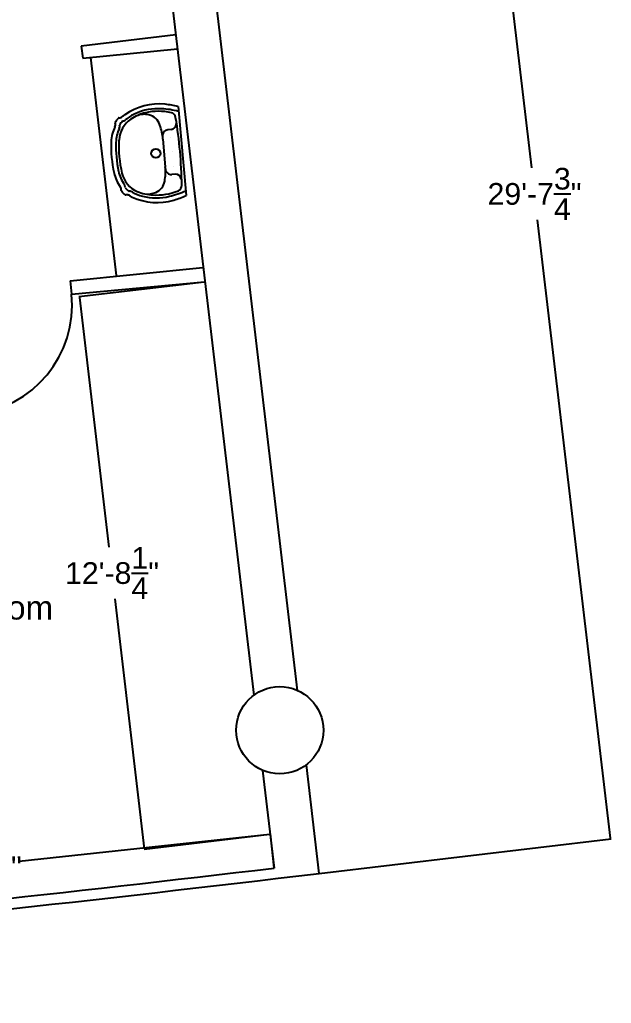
# Model space of a CAD drawing. Header units: inches. Extents: x -14704 to 14288, y -8032 to 16366.
# Drawn here: x 656.6 to 818.6, y 215.9 to 485.2 of the extents above; entities that cross this region are included whole.
import ezdxf

# ---------------------------------------------------------------- set-up
doc = ezdxf.new("R2010")
doc.units = ezdxf.units.IN
doc.header["$MEASUREMENT"] = 0
for name, color, linetype in [('dimensions', 7, 'Continuous'), ('Floorplan', 7, 'Continuous'), ('Layer1', 96, 'Continuous')]:
    doc.layers.add(name, color=color, linetype=linetype)
doc.styles.get("Standard").update_dxf_attribs({"font": 'arial.ttf'})
doc.dimstyles.get("Standard").update_dxf_attribs({"dimtxt": 5.9375, "dimasz": 0.18, "dimexe": 0.18, "dimexo": 0.0625, "dimgap": 0.09, "dimtad": 0, "dimtih": 1, "dimtoh": 1, "dimzin": 0, "dimdsep": 46, "dimlunit": 4, "dimtxsty": 'Standard', "dimcen": 0.09, "dimadec": 0, "dimazin": 0, "dimtfac": 1, "dimtofl": 0, "dimtmove": 0, "dimatfit": 3, "dimfxl": 1, "dimtolj": 1, "dimtzin": 0, "dimarcsym": 0})

# ---------------------------------------------------------------- blocks, each defined once
blk = doc.blocks.new('*D1')
at = {"layer": 'Defpoints', "color": 0, "transparency": 16777216}
for p in [(696.84, 604.75), (818.43, 260.88), (738.54, 251.45)]:
    blk.add_point(p, dxfattribs=at)
at = {"layer": 'dimensions', "color": 0, "lineweight": -2, "transparency": 16777216}
for p, q in [((696.9, 604.76), (776.9, 614.2)), ((776.74, 614), (796.73, 444.66)), ((818.4, 261.06), (798.42, 430.4)), ((738.6, 251.46), (818.6, 260.9))]:
    blk.add_line(p, q, dxfattribs=at)
at = {"layer": 'dimensions', "color": 0, "transparency": 16777216}
for points in [[(776.77, 614), (776.71, 614), (776.72, 614.18)], [(818.43, 261.06), (818.37, 261.06), (818.43, 260.88)]]:
    blk.add_solid(points, dxfattribs=at)
at = {"layer": 'dimensions', "color": 0, "transparency": 16777216, "insert": (797.57, 437.53), "char_height": 5.9375, "attachment_point": 5}
blk.add_mtext('\\A1;29\'-7{\\H1.000000x;\\S3/4;}"', dxfattribs=at)
blk = doc.blocks.new('A$C4AFF0712')
for p, q in [((1.24, 19.36), (25.71, 19.36)), ((7.33, 16.94), (7.33, 16.01)), ((9.48, 16.61), (9.48, 16.61)), ((13.48, 16.61), (13.48, 16.61)), ((17.48, 16.61), (17.48, 16.61)), ((19.62, 16.94), (19.62, 16.01)), ((9.79, 14.43), (17.34, 14.39))]:
    blk.add_line(p, q)
blk.add_circle((13.48, 12.15), 1.24)
for centre, radius, start, end in [((23.76, 11.43), 23.88, 160.6048, 169.1959), ((25.13, 11.5), 23.91, 160.7878, 172.0419), ((1.82, 11.5), 23.91, 7.9581, 19.2122), ((3.19, 11.43), 23.88, 10.8041, 19.3952), ((17.93, 12.5), 15.95, 162.191, 187.9914), ((4.17, 16.94), 1.49, 90, 162.9562), ((13.48, -97.37), 116.18, 85.407, 94.593), ((5.84, 16.94), 1.49, 360, 90), ((21.11, 16.94), 1.49, 90, 180), ((22.78, 16.94), 1.49, 17.0438, 90), ((8.99, 12.71), 15.92, 351.2159, 17.0438), ((16.22, 12.75), 16.22, 168.7744, 209.9398), ((16.36, 12.49), 15.09, 171.1616, 199.4009), ((6.65, 9.9), 4.11, 101.3196, 161.2392), ((9.79, -1.49), 15.92, 90.0001, 104.3615), ((8.97, 16.03), 1.64, 180.6768, 273.5654), ((17.34, -1.53), 15.92, 75.6385, 89.9999), ((17.98, 16.03), 1.64, 266.4346, 359.3232), ((20.3, 10.04), 3.98, 17.3386, 75.6385), ((10.74, 12.75), 16.22, 330.0602, 11.2256), ((10.59, 12.49), 15.09, 340.5991, 8.8384), ((8.26, 9.55), 5.75, 163.0949, 197.6051), ((18.65, 9.41), 5.74, 347.6871, 18.363), ((14.46, 12.14), 12.46, 188.5791, 208.7179), ((12.52, 11.84), 12.29, 332.4302, 352.7082), ((13.32, 11.64), 11.94, 200.4043, 214.722), ((10.03, 9.81), 7.46, 209.3623, 261.534), ((16.92, 9.81), 7.46, 278.466, 330.6377), ((13.63, 11.64), 11.94, 325.278, 339.5957), ((12.43, 10.75), 11.94, 210.6503, 214.7065), ((1.39, 3.1), 1.49, 354.2223, 34.7061), ((3.06, 2.93), 0.187, 174.2223, 219.3994), ((5.99, 5.34), 3.98, 219.3994, 241.326), ((2.07, 3.84), 1.74, 4.0903, 34.722), ((4, 3.98), 0.187, 184.0903, 219.4854), ((6.92, 6.39), 3.98, 219.4854, 238.7545), ((4.96, 3.15), 0.187, 238.7545, 276.5937), ((5.12, 1.73), 1.24, 59.8171, 96.5937), ((10.75, 11.41), 9.95, 239.8171, 262.8404), ((16.2, 11.41), 9.95, 277.1596, 300.1829), ((21.83, 1.73), 1.24, 83.4063, 120.1829), ((22, 3.15), 0.187, 263.4063, 301.2455), ((20.03, 6.39), 3.98, 301.2455, 320.5146), ((20.96, 5.34), 3.98, 298.674, 320.6006), ((20.96, 5.34), 3.98, 298.674, 320.6006), ((22.96, 3.98), 0.187, 320.5146, 355.9097), ((24.88, 3.84), 1.74, 145.278, 175.9097), ((23.89, 2.93), 0.187, 320.6006, 5.7777), ((23.89, 2.93), 0.187, 320.6006, 5.7777), ((25.56, 3.1), 1.49, 145.1148, 185.7777), ((25.56, 3.1), 1.49, 151.8415, 185.7777), ((14.52, 10.75), 11.94, 325.2935, 329.3501), ((4.17, 2.01), 0.187, 241.326, 281.2542), ((4.5, 0.36), 1.49, 58.587, 101.2542), ((10.46, 10.13), 9.95, 238.587, 262.4748), ((13.48, 33.97), 31.87, 261.8073, 278.1927), ((13.48, 34.11), 34.12, 262.7316, 277.2684), ((13.48, 34.35), 33.05, 263.1053, 276.8948), ((16.49, 10.13), 9.95, 277.5252, 301.413), ((22.45, 0.36), 1.49, 78.7458, 121.413), ((22.78, 2.01), 0.187, 258.7458, 298.674)]:
    blk.add_arc(centre, radius, start, end)
at = {"color": 7, "flags": 8}
for tag in ['MATERIAL', 'PRODUCT', 'TRADENAME', 'MODELNUMBER']:
    blk.add_attdef(tag, (13.48, 19.36), '', height=0.001, dxfattribs=at)
blk = doc.blocks.new('*D32')
at = {"layer": 'Defpoints', "color": 0, "transparency": 16777216}
for p in [(725.26, 262.15), (726.26, 252.9), (559.68, 234.87)]:
    blk.add_point(p, dxfattribs=at)
at = {"layer": 'Layer1', "color": 0, "lineweight": -2, "transparency": 16777216}
for p, q in [((725.08, 262.13), (656.45, 254.7)), ((726.26, 252.97), (725.24, 262.33)), ((558.85, 244.14), (627.49, 251.56)), ((559.67, 234.93), (558.66, 244.29))]:
    blk.add_line(p, q, dxfattribs=at)
at = {"layer": 'Layer1', "color": 0, "transparency": 16777216}
for points in [[(725.08, 262.16), (725.09, 262.1), (725.26, 262.15)], [(558.85, 244.17), (558.86, 244.11), (558.67, 244.12)]]:
    blk.add_solid(points, dxfattribs=at)
at = {"layer": 'Layer1', "color": 0, "transparency": 16777216, "insert": (641.97, 253.13), "char_height": 5.9375, "attachment_point": 5}
blk.add_mtext('\\A1;13\'-11{\\H1.000000x;\\S1/2;}"', dxfattribs=at)
blk = doc.blocks.new('*D33')
at = {"layer": 'Defpoints', "color": 0, "transparency": 16777216}
for p in [(707.19, 413.4), (725.09, 262.1), (690.81, 258.05)]:
    blk.add_point(p, dxfattribs=at)
at = {"layer": 'Layer1', "color": 0, "lineweight": -2, "transparency": 16777216}
for p, q in [((707.13, 413.39), (672.74, 409.33)), ((672.94, 409.17), (681.03, 340.78)), ((690.79, 258.22), (682.7, 326.62)), ((725.03, 262.09), (690.63, 258.02))]:
    blk.add_line(p, q, dxfattribs=at)
at = {"layer": 'Layer1', "color": 0, "transparency": 16777216}
for points in [[(672.97, 409.17), (672.91, 409.17), (672.92, 409.35)], [(690.82, 258.23), (690.76, 258.22), (690.81, 258.05)]]:
    blk.add_solid(points, dxfattribs=at)
at = {"layer": 'Layer1', "color": 0, "transparency": 16777216, "insert": (681.86, 333.7), "char_height": 5.9375, "attachment_point": 5}
blk.add_mtext('\\A1;12\'-8{\\H1.000000x;\\S1/4;}"', dxfattribs=at)

msp = doc.modelspace()

# ---------------------------------------------------------------- linework, layer by layer
at = {"layer": 'Floorplan'}
for p, q in [((732.694, 301.559), (696.836, 604.749)), ((685.548, 597.95), (720.684, 300.26)), ((699.336, 481.064), (673.446, 477.958)), ((673.446, 477.958), (673.843, 474.651)), ((673.843, 474.651), (699.798, 477.215)), ((675.941, 474.858), (682.977, 415.215)), ((670.357, 413.7), (706.712, 417.41)), ((670.357, 413.7), (670.796, 410.035)), ((670.796, 410.035), (707.193, 413.402)), ((738.619, 251.461), (735.101, 281.213)), ((723.113, 279.676), (726.273, 252.904))]:
    msp.add_line(p, q, dxfattribs=at)
msp.add_circle((727.797, 290.664), 11.944, dxfattribs=at)
at = {"layer": 'Floorplan', "color": 7}
msp.add_arc((640.814, 407.149), 30.121, 275.49775, 5.49775, dxfattribs=at)
at = {"layer": 'Floorplan'}
for centre, radius, start, end in [((-274.69, 8681.657), 8490.877, 274.4062145, 276.854066), ((-268.461, 8663.832), 8469.545, 274.4549007, 276.7448032)]:
    msp.add_arc(centre, radius, start, end, dxfattribs=at)

# ---------------------------------------------------------------- block references
at = {"layer": 'Layer1', "rotation": 275.1245817669911}
msp.add_blockref('A$C4AFF0712', (680.553, 460.946), dxfattribs=at).add_auto_attribs({'MATERIAL': 'VITREOUS CHINA', 'PRODUCT': 'LAVATORY', 'TRADENAME': 'PORTRAIT', 'MODELNUMBER': 'K-2221-8'})

# ---------------------------------------------------------------- texts
at = {"layer": 'Floorplan', "color": 7}
msp.add_text('Master Bedroom', height=6.49885, dxfattribs=at).set_placement((598.644, 320.974))

# ---------------------------------------------------------------- dimensions: what is measured, and where the dimension line sits
at = {"layer": 'dimensions'}
dim = msp.add_aligned_dim(p1=(696.836, 604.749), p2=(738.539, 251.452), distance=80.441, dimstyle='Standard', dxfattribs=at)
dim.commit()
dim.dimension.update_dxf_attribs({"geometry": '*D1', "text_midpoint": (797.574, 437.53)})
at = {"layer": 'Layer1', "color": 7}
for p1, p2, distance, picture, middle in [((707.193, 413.402), (725.088, 262.099), -34.516, '*D33', (681.863, 333.697)), ((559.675, 234.871), (726.264, 252.903), 9.299, '*D32', (641.969, 253.132))]:
    dim = msp.add_aligned_dim(p1=p1, p2=p2, distance=distance, dimstyle='Standard', dxfattribs=at)
    dim.commit()
    dim.dimension.update_dxf_attribs({"geometry": picture, "text_midpoint": middle})

doc.saveas('drawing.dxf')
